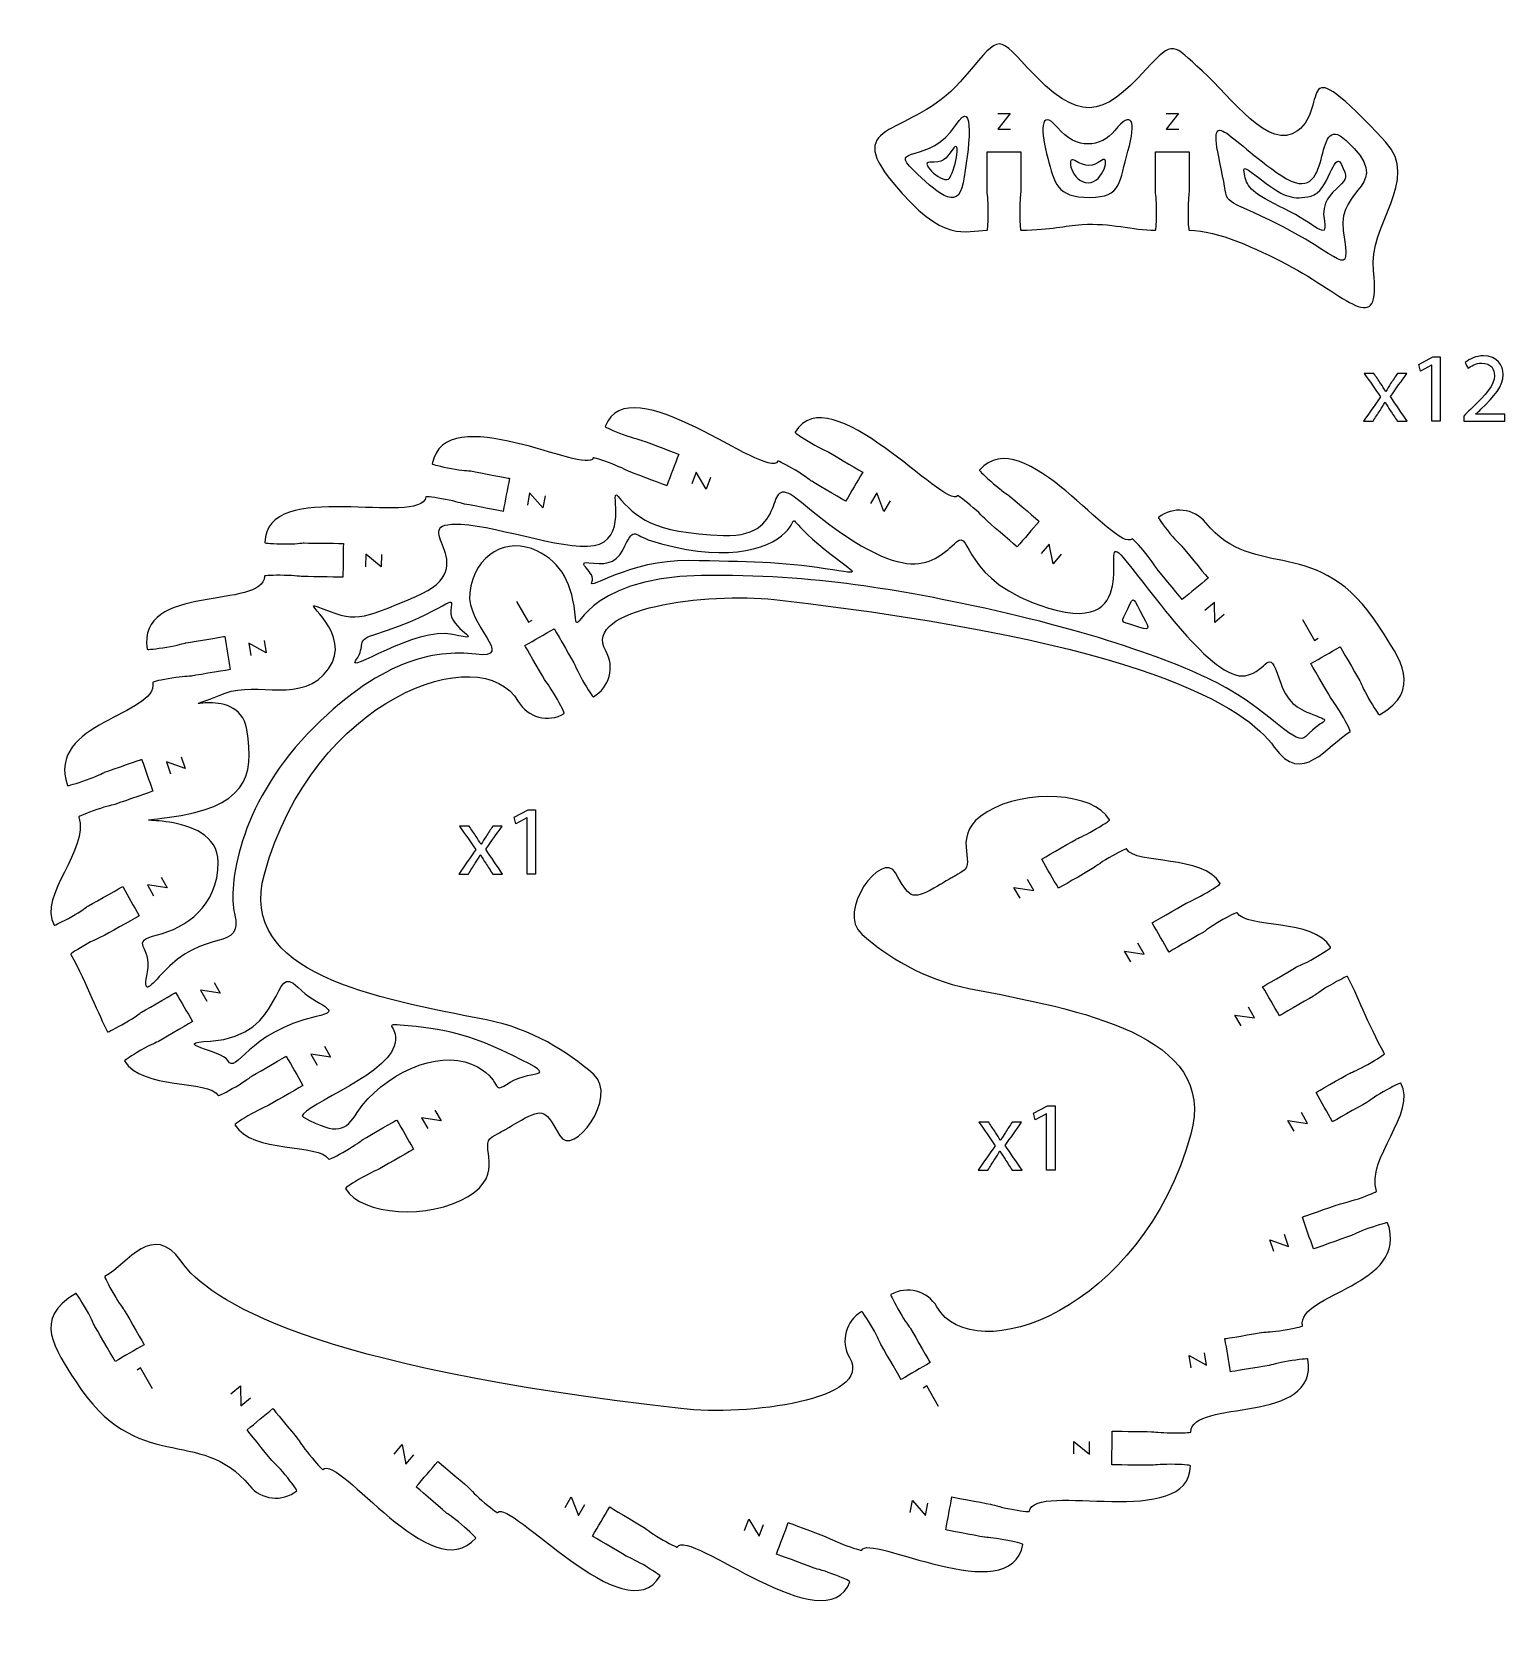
# Model space of a CAD drawing. Extents: x 0 to 1000, y 0 to 600.
# Drawn here: x 697.9 to 829.1, y 219.8 to 363.5 of the extents above; entities that cross this region are included whole.
import ezdxf

# ---------------------------------------------------------------- set-up
doc = ezdxf.new("R2010")
doc.units = 0
doc.header["$MEASUREMENT"] = 0
doc.layers.add('DEFAULT', color=7, linetype='CONTINUOUS')

msp = doc.modelspace()

# ---------------------------------------------------------------- linework, layer by layer
at = {"layer": 'DEFAULT', "color": 250}
for points in [[(783.96, 356.27), (785.07, 356.27), (783.96, 354.88), (785.08, 354.88)], [(798.96, 356.27), (800.06, 356.27), (798.96, 354.88), (800.08, 354.88)], [(758.37, 323.83), (757.98, 322.8), (757.07, 324.32), (756.68, 323.28)], [(743.61, 322.22), (743.4, 321.13), (742.24, 322.47), (742.04, 321.37)], [(774.37, 321.76), (773.8, 320.81), (773.17, 322.47), (772.6, 321.51)], [(789.61, 317), (788.89, 316.16), (788.55, 317.91), (787.82, 317.06)], [(729.03, 316.99), (729.01, 315.88), (727.64, 317), (727.62, 315.88)], [(741.07, 312.78), (742.14, 310.94), (742.45, 311.12)], [(804.14, 311.64), (803.29, 310.93), (803.26, 312.71), (802.4, 312)], [(811.12, 311.18), (812.18, 309.33), (812.5, 309.52)], [(718.57, 309.31), (718.75, 308.22), (717.2, 309.08), (717.38, 307.98)], [(711.18, 298.96), (711.55, 297.92), (709.87, 298.5), (710.24, 297.45)], [(709.39, 288.24), (709.94, 287.28), (708.18, 287.56), (708.73, 286.58)], [(785.95, 286.35), (785.4, 287.31), (787.16, 287.05), (786.6, 288.01)], [(795.81, 280.67), (795.25, 281.63), (797.01, 281.37), (796.45, 282.34)], [(714.11, 278.84), (714.67, 277.89), (712.91, 278.15), (713.47, 277.18)], [(805.64, 274.99), (805.09, 275.94), (806.85, 275.68), (806.29, 276.65)], [(723.95, 273.16), (724.5, 272.2), (722.75, 272.46), (723.31, 271.49)], [(733.8, 267.48), (734.36, 266.52), (732.6, 266.79), (733.16, 265.82)], [(810.36, 265.59), (809.82, 266.55), (811.57, 266.27), (811.02, 267.25)], [(808.57, 254.87), (808.21, 255.91), (809.88, 255.33), (809.51, 256.38)], [(801.18, 244.52), (801, 245.61), (802.55, 244.75), (802.37, 245.85)], [(708.64, 242.65), (707.57, 244.5), (707.25, 244.31)], [(715.61, 242.19), (716.47, 242.9), (716.5, 241.12), (717.36, 241.83)], [(778.68, 241.05), (777.62, 242.89), (777.3, 242.71)], [(730.15, 236.83), (730.87, 237.67), (731.2, 235.92), (731.93, 236.77)], [(790.73, 236.84), (790.74, 237.95), (792.12, 236.83), (792.13, 237.95)], [(745.39, 232.07), (745.95, 233.02), (746.59, 231.36), (747.16, 232.32)], [(776.15, 231.61), (776.35, 232.7), (777.51, 231.36), (777.72, 232.46)], [(761.38, 230), (761.77, 231.03), (762.68, 229.51), (763.08, 230.55)]]:
    msp.add_lwpolyline(points, dxfattribs=at)
for points in [[(822.64, 333.85), (822.62, 333.85), (821.62, 333.32), (821.47, 333.91), (822.73, 334.58), (823.39, 334.58), (823.39, 328.85), (822.64, 328.85)], [(742.01, 293.51), (742, 293.51), (741, 292.98), (740.85, 293.57), (742.1, 294.24), (742.76, 294.24), (742.76, 288.51), (742.01, 288.51)], [(788.31, 267.13), (788.29, 267.13), (787.29, 266.6), (787.14, 267.19), (788.4, 267.86), (789.06, 267.86), (789.06, 262.13), (788.31, 262.13)]]:
    msp.add_lwpolyline(points, close=True, dxfattribs=at)
at = {"layer": 'DEFAULT', "color": 1}
for points, knots in [([(809.68, 342.85), (807.05, 344.22), (803.59, 345.87), (801.01, 345.87), (800.95, 345.88), (800.91, 346.66), (800.91, 347.62), (800.91, 348.59), (801.01, 349.2), (801.01, 349.37), (801.01, 350.24), (801.02, 352.87), (801.02, 352.87), (800.02, 352.87), (799.02, 352.87), (798.02, 352.87), (798.02, 352.87), (798.01, 350.25), (798.01, 349.37), (798.01, 349.2), (798.11, 348.59), (798.11, 347.62), (798.11, 346.66), (798.06, 345.87), (798.01, 345.87), (795.96, 345.88), (794.02, 346.55), (791.47, 346.38), (789.79, 346.27), (788.89, 345.93), (786.01, 345.87), (785.96, 345.88), (785.91, 346.66), (785.91, 347.62), (785.91, 348.59), (786.01, 349.19), (786.01, 349.37), (786.02, 350.24), (786.02, 352.87), (786.02, 352.87), (785.02, 352.87), (784.02, 352.87), (783.02, 352.87), (783.02, 352.87), (783.01, 350.25), (783.01, 349.37), (783.01, 349.2), (783.11, 348.59), (783.11, 347.62), (783.11, 346.65), (783.07, 345.87), (783.01, 345.87), (781.01, 345.87), (779.18, 344.55), (774.6, 350.12), (770.01, 355.69), (776.25, 354.13), (780.61, 359.1), (784.17, 363.15), (783.68, 363.51), (786.59, 360.38), (791.25, 355.35), (793.2, 355.89), (797.19, 360.22), (799.66, 362.9), (799.52, 362.46), (802.17, 360.08), (804.81, 357.72), (808.13, 352.81), (810.68, 354.73), (813.59, 356.93), (810.15, 362.65), (818.51, 353.75), (821.69, 350.36), (816.94, 346.32), (817.43, 342.25), (818.19, 336.04), (815.01, 340.07), (809.68, 342.85)], [1, 1, 1, 1, 2, 2, 2, 3, 3, 3, 4, 4, 4, 5, 5, 5, 13.504001, 13.504001, 13.504001, 14.504001, 14.504001, 14.504001, 15.504001, 15.504001, 15.504001, 16.504001, 16.504001, 16.504001, 17.504001, 17.504001, 17.504001, 18.504001, 18.504001, 18.504001, 19.504001, 19.504001, 19.504001, 20.504001, 20.504001, 20.504001, 21.504001, 21.504001, 21.504001, 30.008003, 30.008003, 30.008003, 31.008003, 31.008003, 31.008003, 32.008003, 32.008003, 32.008003, 33.008003, 33.008003, 33.008003, 34.008003, 34.008003, 34.008003, 35.008003, 35.008003, 35.008003, 36.008003, 36.008003, 36.008003, 37.008003, 37.008003, 37.008003, 38.008003, 38.008003, 38.008003, 39.008003, 39.008003, 39.008003, 40.008003, 40.008003, 40.008003, 41.008003, 41.008003, 41.008003, 42.008003, 42.008003, 42.008003, 42.008003]), ([(817.97, 302.69), (817.92, 302.67), (817.49, 303.32), (817, 304.16), (816.52, 305), (816.3, 305.58), (816.21, 305.73), (815.78, 306.48), (814.46, 308.76), (814.46, 308.76), (813.6, 308.26), (812.73, 307.76), (811.86, 307.26), (811.86, 307.26), (813.18, 304.98), (813.62, 304.23), (813.71, 304.07), (814.09, 303.6), (814.58, 302.76), (815.06, 301.92), (815.42, 301.22), (815.37, 301.2), (813.3, 300), (811.08, 296.27), (808.59, 299.82), (806.1, 303.36), (797.07, 309.22), (764.04, 312.96), (758.14, 313.63), (746.82, 312.21), (749.02, 308.4), (749.85, 306.96), (749.36, 305.13), (747.92, 304.3), (747.87, 304.27), (747.44, 304.93), (746.96, 305.76), (746.47, 306.6), (746.26, 307.18), (746.17, 307.33), (745.73, 308.09), (744.42, 310.36), (744.42, 310.36), (743.55, 309.86), (742.69, 309.36), (741.82, 308.86), (741.82, 308.86), (743.14, 306.59), (743.57, 305.83), (743.66, 305.68), (744.05, 305.2), (744.53, 304.36), (745.02, 303.52), (745.37, 302.83), (745.32, 302.8), (743.89, 301.97), (742.06, 302.46), (741.22, 303.89), (737.95, 309.55), (722.93, 304.24), (718.6, 288.51), (716.15, 279.6), (728.45, 277.46), (738.38, 275.51), (742.47, 274.71), (745.62, 272.67), (747.92, 270.68), (750.23, 268.69), (746.09, 263.12), (744.9, 265.23), (743.72, 267.35), (743.49, 267.73), (741.5, 266.58), (739.67, 265.52), (740.4, 265.94), (738.9, 265.08), (737.62, 264.33), (740.17, 261.83), (736.75, 259.77), (733.33, 257.72), (727.26, 258.03), (725.83, 260.49), (725.8, 260.54), (726.46, 260.97), (727.3, 261.46), (728.13, 261.94), (728.71, 262.15), (728.86, 262.24), (729.62, 262.68), (731.89, 264), (731.89, 264), (731.39, 264.86), (730.89, 265.73), (730.39, 266.59), (730.39, 266.59), (728.12, 265.28), (727.36, 264.84), (727.21, 264.75), (726.73, 264.36), (725.9, 263.88), (725.06, 263.39), (724.36, 263.04), (724.33, 263.09), (723.51, 264.54), (717.48, 263.57), (715.98, 266.17), (715.95, 266.22), (716.6, 266.65), (717.44, 267.13), (718.28, 267.61), (718.86, 267.83), (719.01, 267.92), (719.76, 268.36), (722.04, 269.67), (722.04, 269.67), (721.54, 270.54), (721.04, 271.4), (720.54, 272.27), (720.54, 272.27), (718.27, 270.96), (717.51, 270.52), (717.36, 270.43), (716.88, 270.04), (716.04, 269.56), (715.2, 269.07), (714.5, 268.72), (714.48, 268.77), (713.66, 270.21), (707.64, 269.26), (706.14, 271.86), (706.11, 271.9), (706.76, 272.33), (707.6, 272.82), (708.44, 273.3), (709.02, 273.52), (709.17, 273.6), (709.92, 274.05), (712.2, 275.36), (712.2, 275.36), (711.7, 276.22), (711.2, 277.09), (710.69, 277.95), (710.69, 277.95), (708.42, 276.64), (707.66, 276.2), (707.51, 276.12), (707.04, 275.73), (706.2, 275.24), (705.36, 274.76), (704.66, 274.41), (704.63, 274.45), (703.82, 275.9), (702.81, 278.73), (701.34, 281.34), (701.31, 281.39), (701.97, 281.81), (702.81, 282.29), (703.66, 282.76), (704.24, 282.97), (704.39, 283.06), (705.15, 283.49), (707.44, 284.78), (707.44, 284.78), (706.95, 285.65), (706.46, 286.52), (705.97, 287.39), (705.97, 287.39), (703.68, 286.1), (702.92, 285.68), (702.76, 285.59), (702.28, 285.2), (701.44, 284.73), (700.6, 284.26), (699.9, 283.91), (699.87, 283.96), (698.4, 286.57), (703.04, 290.74), (702.05, 293.58), (702.03, 293.63), (702.75, 293.93), (703.67, 294.25), (704.58, 294.57), (705.19, 294.68), (705.35, 294.74), (706.18, 295.03), (708.66, 295.89), (708.66, 295.89), (708.32, 296.84), (707.99, 297.78), (707.66, 298.73), (707.66, 298.73), (705.18, 297.85), (704.36, 297.57), (704.19, 297.51), (703.65, 297.21), (702.74, 296.89), (701.83, 296.57), (701.07, 296.35), (701.06, 296.4), (699.07, 302.07), (709.13, 302.62), (708.65, 305.58), (708.65, 305.64), (709.41, 305.81), (710.36, 305.97), (711.31, 306.12), (711.93, 306.12), (712.1, 306.15), (712.96, 306.29), (715.55, 306.72), (715.55, 306.72), (715.39, 307.71), (715.23, 308.69), (715.06, 309.68), (715.06, 309.68), (712.47, 309.25), (711.61, 309.11), (711.44, 309.08), (710.85, 308.89), (709.9, 308.73), (708.95, 308.57), (708.17, 308.49), (708.16, 308.54), (707.18, 314.46), (718.57, 312.04), (718.6, 315.05), (718.6, 315.1), (719.38, 315.14), (720.35, 315.12), (721.32, 315.11), (721.93, 315.01), (722.1, 315.01), (722.98, 315), (725.6, 314.96), (725.6, 314.96), (725.61, 315.97), (725.62, 316.97), (725.64, 317.97), (725.64, 317.97), (723.01, 317.99), (722.14, 318.01), (721.96, 318.01), (721.35, 317.91), (720.38, 317.92), (719.42, 317.93), (718.64, 317.99), (718.64, 318.04), (718.7, 323.85), (732.49, 319.37), (733, 322.12), (733.02, 322.17), (733.79, 322.07), (734.74, 321.89), (735.69, 321.71), (736.27, 321.5), (736.44, 321.47), (737.3, 321.31), (739.88, 320.82), (739.88, 320.82), (740.07, 321.8), (740.25, 322.79), (740.44, 323.77), (740.44, 323.77), (737.86, 324.25), (737, 324.42), (736.83, 324.45), (736.21, 324.46), (735.26, 324.64), (734.31, 324.82), (733.56, 325), (733.56, 325.06), (734.67, 330.96), (747.39, 324), (747.91, 325.58), (747.93, 325.63), (748.68, 325.39), (749.59, 325.05), (750.49, 324.71), (751.03, 324.4), (751.19, 324.34), (752.01, 324.03), (754.46, 323.11), (754.46, 323.11), (754.82, 324.04), (755.17, 324.98), (755.52, 325.91), (755.52, 325.91), (753.07, 326.84), (752.25, 327.15), (752.08, 327.21), (751.48, 327.33), (750.57, 327.67), (749.67, 328.01), (748.95, 328.33), (748.97, 328.38), (751.09, 334), (763.33, 323.54), (764.37, 325.29), (764.39, 325.34), (765.09, 324.98), (765.92, 324.49), (766.75, 324), (767.23, 323.6), (767.38, 323.51), (768.13, 323.06), (770.39, 321.72), (770.39, 321.72), (770.9, 322.58), (771.41, 323.45), (771.92, 324.31), (771.92, 324.31), (769.66, 325.64), (768.91, 326.09), (768.76, 326.18), (768.18, 326.4), (767.35, 326.9), (766.52, 327.39), (765.87, 327.83), (765.89, 327.87), (768.95, 333.04), (779.27, 320.93), (780.38, 322.21), (780.41, 322.26), (781.03, 321.78), (781.77, 321.15), (782.5, 320.52), (782.9, 320.05), (783.03, 319.94), (783.7, 319.36), (785.68, 317.66), (785.68, 317.66), (786.34, 318.41), (786.99, 319.17), (787.64, 319.93), (787.64, 319.93), (785.65, 321.64), (784.98, 322.21), (784.85, 322.32), (784.32, 322.64), (783.59, 323.28), (782.86, 323.9), (782.29, 324.45), (782.33, 324.49), (786.24, 329.04), (794.37, 317.07), (795.95, 318.37), (795.99, 318.41), (796.53, 317.83), (797.14, 317.08), (797.75, 316.33), (798.06, 315.8), (798.17, 315.67), (798.73, 314.99), (800.39, 312.96), (800.39, 312.96), (801.16, 313.59), (801.94, 314.23), (802.71, 314.86), (802.71, 314.86), (801.04, 316.89), (800.49, 317.57), (800.38, 317.7), (799.92, 318.11), (799.3, 318.86), (798.69, 319.61), (798.23, 320.24), (798.27, 320.27), (799.56, 321.31), (801.45, 321.1), (802.49, 319.81), (806.93, 314.4), (812.51, 319.04), (817.99, 310.49), (819.81, 307.66), (821.84, 304.94), (817.97, 302.69)], [1, 1, 1, 1, 2, 2, 2, 3, 3, 3, 4, 4, 4, 12.507608, 12.507608, 12.507608, 13.507608, 13.507608, 13.507608, 14.507608, 14.507608, 14.507608, 15.507608, 15.507608, 15.507608, 16.507608, 16.507608, 16.507608, 17.507608, 17.507608, 17.507608, 18.507608, 18.507608, 18.507608, 19.507608, 19.507608, 19.507608, 20.507608, 20.507608, 20.507608, 21.507608, 21.507608, 21.507608, 22.507608, 22.507608, 22.507608, 31.01156, 31.01156, 31.01156, 32.01156, 32.01156, 32.01156, 33.01156, 33.01156, 33.01156, 34.01156, 34.01156, 34.01156, 35.01156, 35.01156, 35.01156, 36.01156, 36.01156, 36.01156, 37.01156, 37.01156, 37.01156, 38.01156, 38.01156, 38.01156, 39.01156, 39.01156, 39.01156, 40.01156, 40.01156, 40.01156, 41.01156, 41.01156, 41.01156, 42.01156, 42.01156, 42.01156, 43.01156, 43.01156, 43.01156, 44.01156, 44.01156, 44.01156, 45.01156, 45.01156, 45.01156, 46.01156, 46.01156, 46.01156, 54.510507, 54.510507, 54.510507, 55.510507, 55.510507, 55.510507, 56.510507, 56.510507, 56.510507, 57.510507, 57.510507, 57.510507, 58.510507, 58.510507, 58.510507, 59.510507, 59.510507, 59.510507, 60.510507, 60.510507, 60.510507, 61.510507, 61.510507, 61.510507, 70.018116, 70.018116, 70.018116, 71.018116, 71.018116, 71.018116, 72.018116, 72.018116, 72.018116, 73.018116, 73.018116, 73.018116, 74.018116, 74.018116, 74.018116, 75.018116, 75.018116, 75.018116, 76.018116, 76.018116, 76.018116, 77.018116, 77.018116, 77.018116, 85.522068, 85.522068, 85.522068, 86.522068, 86.522068, 86.522068, 87.522068, 87.522068, 87.522068, 88.522068, 88.522068, 88.522068, 89.522068, 89.522068, 89.522068, 90.522068, 90.522068, 90.522068, 91.522068, 91.522068, 91.522068, 92.522068, 92.522068, 92.522068, 101.024832, 101.024832, 101.024832, 102.024832, 102.024832, 102.024832, 103.024832, 103.024832, 103.024832, 104.024832, 104.024832, 104.024832, 105.024832, 105.024832, 105.024832, 106.024832, 106.024832, 106.024832, 107.024832, 107.024832, 107.024832, 108.024832, 108.024832, 108.024832, 116.535608, 116.535608, 116.535608, 117.535608, 117.535608, 117.535608, 118.535608, 118.535608, 118.535608, 119.535608, 119.535608, 119.535608, 120.535608, 120.535608, 120.535608, 121.535608, 121.535608, 121.535608, 122.535608, 122.535608, 122.535608, 123.535608, 123.535608, 123.535608, 132.039971, 132.039971, 132.039971, 133.039971, 133.039971, 133.039971, 134.039971, 134.039971, 134.039971, 135.039971, 135.039971, 135.039971, 136.039971, 136.039971, 136.039971, 137.039971, 137.039971, 137.039971, 138.039971, 138.039971, 138.039971, 139.039971, 139.039971, 139.039971, 147.550559, 147.550559, 147.550559, 148.550559, 148.550559, 148.550559, 149.550559, 149.550559, 149.550559, 150.550559, 150.550559, 150.550559, 151.550559, 151.550559, 151.550559, 152.550559, 152.550559, 152.550559, 153.550559, 153.550559, 153.550559, 154.550559, 154.550559, 154.550559, 163.056703, 163.056703, 163.056703, 164.056703, 164.056703, 164.056703, 165.056703, 165.056703, 165.056703, 166.056703, 166.056703, 166.056703, 167.056703, 167.056703, 167.056703, 168.056703, 168.056703, 168.056703, 169.056703, 169.056703, 169.056703, 170.056703, 170.056703, 170.056703, 178.563266, 178.563266, 178.563266, 179.563266, 179.563266, 179.563266, 180.563266, 180.563266, 180.563266, 181.563266, 181.563266, 181.563266, 182.563266, 182.563266, 182.563266, 183.563266, 183.563266, 183.563266, 184.563266, 184.563266, 184.563266, 185.563266, 185.563266, 185.563266, 194.073142, 194.073142, 194.073142, 195.073142, 195.073142, 195.073142, 196.073142, 196.073142, 196.073142, 197.073142, 197.073142, 197.073142, 198.073142, 198.073142, 198.073142, 199.073142, 199.073142, 199.073142, 200.073142, 200.073142, 200.073142, 201.073142, 201.073142, 201.073142, 209.575736, 209.575736, 209.575736, 210.575736, 210.575736, 210.575736, 211.575736, 211.575736, 211.575736, 212.575736, 212.575736, 212.575736, 213.575736, 213.575736, 213.575736, 214.575736, 214.575736, 214.575736, 215.575736, 215.575736, 215.575736, 216.575736, 216.575736, 216.575736, 225.073795, 225.073795, 225.073795, 226.073795, 226.073795, 226.073795, 227.073795, 227.073795, 227.073795, 228.073795, 228.073795, 228.073795, 229.073795, 229.073795, 229.073795, 230.073795, 230.073795, 230.073795, 231.073795, 231.073795, 231.073795, 231.073795]), ([(701.79, 251.14), (701.84, 251.16), (702.27, 250.51), (702.75, 249.67), (703.23, 248.83), (703.45, 248.25), (703.54, 248.11), (703.98, 247.35), (705.29, 245.08), (705.29, 245.08), (706.16, 245.57), (707.02, 246.07), (707.89, 246.57), (707.89, 246.57), (706.58, 248.85), (706.14, 249.6), (706.05, 249.76), (705.66, 250.23), (705.17, 251.07), (704.69, 251.91), (704.34, 252.61), (704.39, 252.64), (706.46, 253.83), (708.68, 257.56), (711.17, 254.01), (713.66, 250.47), (722.68, 244.61), (755.72, 240.87), (761.61, 240.2), (772.94, 241.62), (770.74, 245.43), (769.91, 246.87), (770.4, 248.7), (771.84, 249.53), (771.88, 249.56), (772.31, 248.9), (772.8, 248.07), (773.28, 247.23), (773.5, 246.65), (773.59, 246.5), (774.02, 245.75), (775.34, 243.47), (775.34, 243.47), (776.2, 243.97), (777.07, 244.47), (777.94, 244.97), (777.94, 244.97), (776.62, 247.24), (776.18, 248), (776.1, 248.15), (775.71, 248.63), (775.22, 249.47), (774.74, 250.31), (774.38, 251.01), (774.43, 251.03), (775.87, 251.86), (777.7, 251.37), (778.53, 249.94), (781.8, 244.28), (796.82, 249.59), (801.16, 265.32), (803.61, 274.24), (791.31, 276.37), (781.38, 278.32), (777.29, 279.12), (774.14, 281.16), (771.83, 283.15), (769.53, 285.14), (773.67, 290.71), (774.85, 288.6), (776.03, 286.48), (776.27, 286.1), (778.26, 287.25), (780.08, 288.31), (779.36, 287.89), (780.85, 288.75), (782.14, 289.5), (779.58, 292.01), (783.01, 294.06), (786.43, 296.12), (792.5, 295.8), (793.92, 293.34), (793.95, 293.29), (793.3, 292.86), (792.46, 292.38), (791.62, 291.89), (791.04, 291.68), (790.9, 291.59), (790.14, 291.15), (787.87, 289.84), (787.87, 289.84), (788.37, 288.97), (788.87, 288.1), (789.37, 287.24), (789.37, 287.24), (791.64, 288.55), (792.4, 288.99), (792.55, 289.08), (793.02, 289.47), (793.86, 289.95), (794.7, 290.44), (795.4, 290.79), (795.43, 290.74), (796.24, 289.3), (802.28, 290.26), (803.78, 287.66), (803.8, 287.61), (803.15, 287.18), (802.31, 286.7), (801.48, 286.22), (800.9, 286), (800.75, 285.91), (799.99, 285.47), (797.72, 284.16), (797.72, 284.16), (798.22, 283.29), (798.72, 282.43), (799.22, 281.56), (799.22, 281.56), (801.49, 282.88), (802.25, 283.31), (802.4, 283.4), (802.88, 283.79), (803.71, 284.28), (804.55, 284.76), (805.25, 285.11), (805.28, 285.06), (806.09, 283.62), (812.12, 284.57), (813.62, 281.98), (813.65, 281.93), (812.99, 281.5), (812.15, 281.01), (811.32, 280.53), (810.74, 280.31), (810.59, 280.23), (809.83, 279.78), (807.56, 278.47), (807.56, 278.47), (808.06, 277.61), (808.56, 276.74), (809.06, 275.88), (809.06, 275.88), (811.33, 277.19), (812.09, 277.63), (812.24, 277.71), (812.72, 278.11), (813.56, 278.59), (814.39, 279.07), (815.09, 279.43), (815.12, 279.38), (815.93, 277.93), (816.95, 275.1), (818.42, 272.49), (818.44, 272.44), (817.78, 272.02), (816.94, 271.54), (816.1, 271.07), (815.52, 270.86), (815.36, 270.77), (814.6, 270.34), (812.32, 269.05), (812.32, 269.05), (812.81, 268.18), (813.3, 267.31), (813.79, 266.44), (813.79, 266.44), (816.07, 267.73), (816.84, 268.15), (816.99, 268.24), (817.47, 268.63), (818.31, 269.1), (819.16, 269.58), (819.86, 269.92), (819.89, 269.87), (821.36, 267.26), (816.71, 263.09), (817.71, 260.26), (817.73, 260.2), (817, 259.9), (816.09, 259.58), (815.17, 259.26), (814.57, 259.15), (814.41, 259.09), (813.58, 258.81), (811.1, 257.94), (811.1, 257.94), (811.43, 256.99), (811.76, 256.05), (812.09, 255.1), (812.09, 255.1), (814.57, 255.98), (815.4, 256.27), (815.56, 256.32), (816.1, 256.62), (817.02, 256.94), (817.93, 257.26), (818.68, 257.48), (818.7, 257.43), (820.69, 251.76), (810.62, 251.21), (811.11, 248.25), (811.11, 248.19), (810.35, 248.02), (809.4, 247.87), (808.45, 247.71), (807.83, 247.71), (807.66, 247.68), (806.8, 247.54), (804.2, 247.11), (804.2, 247.11), (804.37, 246.12), (804.53, 245.14), (804.69, 244.15), (804.69, 244.15), (807.28, 244.58), (808.15, 244.72), (808.32, 244.75), (808.9, 244.94), (809.85, 245.1), (810.81, 245.26), (811.59, 245.34), (811.6, 245.29), (812.57, 239.37), (801.19, 241.79), (801.16, 238.79), (801.16, 238.73), (800.37, 238.69), (799.41, 238.71), (798.44, 238.72), (797.83, 238.82), (797.66, 238.82), (796.78, 238.83), (794.16, 238.87), (794.16, 238.87), (794.14, 237.87), (794.13, 236.86), (794.12, 235.86), (794.12, 235.86), (796.75, 235.84), (797.62, 235.83), (797.8, 235.83), (798.41, 235.92), (799.37, 235.91), (800.34, 235.9), (801.12, 235.84), (801.12, 235.79), (801.06, 229.98), (787.27, 234.46), (786.75, 231.72), (786.74, 231.66), (785.96, 231.76), (785.02, 231.94), (784.06, 232.12), (783.48, 232.33), (783.31, 232.36), (782.45, 232.52), (779.87, 233.01), (779.87, 233.01), (779.69, 232.03), (779.5, 231.04), (779.32, 230.06), (779.32, 230.06), (781.9, 229.58), (782.76, 229.42), (782.93, 229.38), (783.55, 229.37), (784.5, 229.19), (785.44, 229.01), (786.2, 228.83), (786.2, 228.77), (785.09, 222.87), (772.37, 229.83), (771.84, 228.25), (771.82, 228.21), (771.07, 228.44), (770.17, 228.78), (769.26, 229.12), (768.73, 229.43), (768.57, 229.49), (767.75, 229.8), (765.29, 230.72), (765.29, 230.72), (764.94, 229.79), (764.59, 228.85), (764.23, 227.92), (764.23, 227.92), (766.69, 226.99), (767.51, 226.68), (767.67, 226.62), (768.28, 226.5), (769.18, 226.16), (770.09, 225.82), (770.8, 225.5), (770.78, 225.45), (768.67, 219.83), (756.43, 230.29), (755.39, 228.54), (755.36, 228.49), (754.67, 228.85), (753.83, 229.34), (753, 229.84), (752.53, 230.23), (752.38, 230.32), (751.63, 230.77), (749.37, 232.11), (749.37, 232.11), (748.86, 231.25), (748.35, 230.39), (747.84, 229.52), (747.84, 229.52), (750.1, 228.19), (750.85, 227.74), (751, 227.65), (751.57, 227.43), (752.4, 226.94), (753.24, 226.44), (753.89, 226), (753.86, 225.96), (750.8, 220.79), (740.48, 232.9), (739.38, 231.62), (739.34, 231.57), (738.72, 232.05), (737.99, 232.68), (737.26, 233.31), (736.86, 233.78), (736.73, 233.9), (736.06, 234.47), (734.07, 236.17), (734.07, 236.17), (733.42, 235.42), (732.77, 234.66), (732.12, 233.9), (732.12, 233.9), (734.11, 232.19), (734.77, 231.62), (734.9, 231.51), (735.43, 231.19), (736.17, 230.55), (736.9, 229.93), (737.46, 229.38), (737.43, 229.34), (733.52, 224.79), (725.39, 236.76), (723.8, 235.46), (723.76, 235.42), (723.23, 236), (722.62, 236.75), (722, 237.5), (721.7, 238.03), (721.59, 238.16), (721.03, 238.84), (719.36, 240.87), (719.36, 240.87), (718.59, 240.24), (717.82, 239.6), (717.05, 238.97), (717.05, 238.97), (718.71, 236.94), (719.26, 236.26), (719.38, 236.13), (719.84, 235.72), (720.45, 234.97), (721.07, 234.22), (721.53, 233.59), (721.48, 233.56), (720.19, 232.52), (718.31, 232.73), (717.27, 234.02), (712.83, 239.43), (707.25, 234.79), (701.76, 243.34), (699.95, 246.17), (697.91, 248.89), (701.79, 251.14)], [1, 1, 1, 1, 2, 2, 2, 3, 3, 3, 4, 4, 4, 12.507608, 12.507608, 12.507608, 13.507608, 13.507608, 13.507608, 14.507608, 14.507608, 14.507608, 15.507608, 15.507608, 15.507608, 16.507608, 16.507608, 16.507608, 17.507608, 17.507608, 17.507608, 18.507608, 18.507608, 18.507608, 19.507608, 19.507608, 19.507608, 20.507608, 20.507608, 20.507608, 21.507608, 21.507608, 21.507608, 22.507608, 22.507608, 22.507608, 31.01156, 31.01156, 31.01156, 32.01156, 32.01156, 32.01156, 33.01156, 33.01156, 33.01156, 34.01156, 34.01156, 34.01156, 35.01156, 35.01156, 35.01156, 36.01156, 36.01156, 36.01156, 37.01156, 37.01156, 37.01156, 38.01156, 38.01156, 38.01156, 39.01156, 39.01156, 39.01156, 40.01156, 40.01156, 40.01156, 41.01156, 41.01156, 41.01156, 42.01156, 42.01156, 42.01156, 43.01156, 43.01156, 43.01156, 44.01156, 44.01156, 44.01156, 45.01156, 45.01156, 45.01156, 46.01156, 46.01156, 46.01156, 54.510507, 54.510507, 54.510507, 55.510507, 55.510507, 55.510507, 56.510507, 56.510507, 56.510507, 57.510507, 57.510507, 57.510507, 58.510507, 58.510507, 58.510507, 59.510507, 59.510507, 59.510507, 60.510507, 60.510507, 60.510507, 61.510507, 61.510507, 61.510507, 70.018116, 70.018116, 70.018116, 71.018116, 71.018116, 71.018116, 72.018116, 72.018116, 72.018116, 73.018116, 73.018116, 73.018116, 74.018116, 74.018116, 74.018116, 75.018116, 75.018116, 75.018116, 76.018116, 76.018116, 76.018116, 77.018116, 77.018116, 77.018116, 85.522068, 85.522068, 85.522068, 86.522068, 86.522068, 86.522068, 87.522068, 87.522068, 87.522068, 88.522068, 88.522068, 88.522068, 89.522068, 89.522068, 89.522068, 90.522068, 90.522068, 90.522068, 91.522068, 91.522068, 91.522068, 92.522068, 92.522068, 92.522068, 101.024832, 101.024832, 101.024832, 102.024832, 102.024832, 102.024832, 103.024832, 103.024832, 103.024832, 104.024832, 104.024832, 104.024832, 105.024832, 105.024832, 105.024832, 106.024832, 106.024832, 106.024832, 107.024832, 107.024832, 107.024832, 108.024832, 108.024832, 108.024832, 116.535608, 116.535608, 116.535608, 117.535608, 117.535608, 117.535608, 118.535608, 118.535608, 118.535608, 119.535608, 119.535608, 119.535608, 120.535608, 120.535608, 120.535608, 121.535608, 121.535608, 121.535608, 122.535608, 122.535608, 122.535608, 123.535608, 123.535608, 123.535608, 132.039971, 132.039971, 132.039971, 133.039971, 133.039971, 133.039971, 134.039971, 134.039971, 134.039971, 135.039971, 135.039971, 135.039971, 136.039971, 136.039971, 136.039971, 137.039971, 137.039971, 137.039971, 138.039971, 138.039971, 138.039971, 139.039971, 139.039971, 139.039971, 147.550559, 147.550559, 147.550559, 148.550559, 148.550559, 148.550559, 149.550559, 149.550559, 149.550559, 150.550559, 150.550559, 150.550559, 151.550559, 151.550559, 151.550559, 152.550559, 152.550559, 152.550559, 153.550559, 153.550559, 153.550559, 154.550559, 154.550559, 154.550559, 163.056703, 163.056703, 163.056703, 164.056703, 164.056703, 164.056703, 165.056703, 165.056703, 165.056703, 166.056703, 166.056703, 166.056703, 167.056703, 167.056703, 167.056703, 168.056703, 168.056703, 168.056703, 169.056703, 169.056703, 169.056703, 170.056703, 170.056703, 170.056703, 178.563266, 178.563266, 178.563266, 179.563266, 179.563266, 179.563266, 180.563266, 180.563266, 180.563266, 181.563266, 181.563266, 181.563266, 182.563266, 182.563266, 182.563266, 183.563266, 183.563266, 183.563266, 184.563266, 184.563266, 184.563266, 185.563266, 185.563266, 185.563266, 194.073142, 194.073142, 194.073142, 195.073142, 195.073142, 195.073142, 196.073142, 196.073142, 196.073142, 197.073142, 197.073142, 197.073142, 198.073142, 198.073142, 198.073142, 199.073142, 199.073142, 199.073142, 200.073142, 200.073142, 200.073142, 201.073142, 201.073142, 201.073142, 209.575736, 209.575736, 209.575736, 210.575736, 210.575736, 210.575736, 211.575736, 211.575736, 211.575736, 212.575736, 212.575736, 212.575736, 213.575736, 213.575736, 213.575736, 214.575736, 214.575736, 214.575736, 215.575736, 215.575736, 215.575736, 216.575736, 216.575736, 216.575736, 225.073795, 225.073795, 225.073795, 226.073795, 226.073795, 226.073795, 227.073795, 227.073795, 227.073795, 228.073795, 228.073795, 228.073795, 229.073795, 229.073795, 229.073795, 230.073795, 230.073795, 230.073795, 231.073795, 231.073795, 231.073795, 231.073795])]:
    msp.add_open_spline(points, degree=3, knots=knots, dxfattribs=at)
at = {"layer": 'DEFAULT', "color": 5}
for points, knots in [([(776.45, 351.22), (778.36, 349.42), (780.38, 347.36), (780.87, 350.1), (781.37, 352.84), (782.03, 358.07), (780.19, 355.2), (777.97, 351.75), (774.1, 353.43), (776.45, 351.22)], [0, 0, 0, 0, 1, 1, 1, 2, 2, 2, 3, 3, 3, 3]), ([(789.28, 355.02), (790.98, 352.98), (793.16, 353.25), (794.38, 354.77), (795.89, 356.63), (796.35, 355.61), (795.55, 352.92), (794.76, 350.22), (795.07, 348.8), (792.14, 348.8), (789.15, 348.8), (789.03, 350.08), (788.41, 352.3), (787.78, 354.52), (787.66, 356.95), (789.28, 355.02)], [0, 0, 0, 0, 1, 1, 1, 2, 2, 2, 3, 3, 3, 4, 4, 4, 5, 5, 5, 5]), ([(815, 353.88), (811.84, 356.78), (814.12, 347.48), (809.26, 350.72), (804.3, 354.03), (802.46, 357.61), (803.87, 351.34), (804.67, 347.79), (803.46, 349.04), (808.27, 346.74), (814.87, 343.57), (815.43, 341.07), (814.74, 345.86), (814.18, 349.79), (819.46, 349.79), (815, 353.88)], [0, 0, 0, 0, 1, 1, 1, 2, 2, 2, 3, 3, 3, 4, 4, 4, 5, 5, 5, 5]), ([(812.03, 302.72), (810.57, 303.32), (809.78, 303.69), (809.03, 305.9), (808.01, 308.94), (808.14, 306.56), (806, 306.18), (803.13, 305.67), (797.62, 313.74), (795.13, 316.71), (792.64, 319.67), (797.44, 309.47), (788.48, 312.2), (780.66, 314.58), (781.64, 319.26), (780.29, 318.1), (778.21, 316.32), (776.13, 313.52), (766.46, 321.64), (762.58, 324.9), (765.99, 318.43), (759.51, 318.68), (753.04, 318.92), (751.75, 320.28), (750.13, 322.15), (749.3, 323.11), (750.95, 318.83), (748.47, 317.91), (746.09, 317.02), (739.64, 319.51), (736.11, 319.67), (730.8, 319.92), (738.65, 316), (732.1, 313.24), (726.95, 311.07), (726.81, 310.94), (723.26, 312.34), (721.81, 312.92), (726.54, 309.92), (724.32, 306.8), (722.01, 303.57), (717.98, 305.74), (715.1, 304.62), (709.04, 302.26), (716.28, 305.76), (717.03, 301.39), (717.78, 297.06), (716.88, 294.44), (709.94, 293.54), (704.42, 292.83), (714.48, 294.46), (714.48, 289.56), (714.48, 285.63), (711.55, 283.71), (709.06, 283.08), (706.43, 282.43), (708.65, 282.09), (708.18, 279.78), (707.76, 277.72), (708.28, 278.31), (709.44, 279.6), (713.3, 283.89), (716.76, 281.46), (715.94, 284.98), (715.36, 287.44), (716.27, 294.51), (722.45, 300.99), (728.72, 307.55), (733.74, 308.55), (737.44, 308.09), (741.13, 307.64), (736.56, 310.71), (736.9, 313.55), (737.31, 317.12), (740.33, 318.53), (742.87, 317.31), (745.11, 316.23), (746.07, 314.36), (746.32, 311.33), (746.48, 309.33), (746.73, 314.91), (757.52, 315.1), (767.69, 315.27), (775.89, 313.65), (781.76, 312.41), (792.93, 310.04), (800.9, 307.09), (804.67, 304.9), (808.45, 302.69), (810.57, 299.86), (811.42, 300.76), (813.07, 302.53), (813.88, 301.98), (812.03, 302.72)], [1, 1, 1, 1, 2, 2, 2, 3, 3, 3, 4, 4, 4, 5, 5, 5, 6, 6, 6, 7, 7, 7, 8, 8, 8, 9, 9, 9, 10, 10, 10, 11, 11, 11, 12, 12, 12, 13, 13, 13, 14, 14, 14, 15, 15, 15, 16, 16, 16, 17, 17, 17, 18, 18, 18, 19, 19, 19, 20, 20, 20, 21, 21, 21, 22, 22, 22, 23, 23, 23, 24, 24, 24, 25, 25, 25, 26, 26, 26, 27, 27, 27, 28, 28, 28, 29, 29, 29, 30, 30, 30, 31, 31, 31, 32, 32, 32, 32]), ([(723.2, 275.8), (725.88, 276.4), (723.2, 276.73), (721.58, 278.42), (719.21, 280.9), (720.63, 274.05), (713.79, 273.62), (710, 273.38), (714.8, 272.85), (715.35, 271.88), (716.1, 270.57), (717.1, 274.43), (723.2, 275.8)], [0, 0, 0, 0, 1, 1, 1, 2, 2, 2, 3, 3, 3, 4, 4, 4, 4]), ([(730.69, 275.05), (734.64, 274.79), (737.27, 273.97), (739.72, 272.82), (745.7, 269.99), (742.42, 271.24), (740.51, 269.95), (738.6, 268.66), (740.09, 270.24), (737.06, 271.57), (734.03, 272.9), (729.11, 270.65), (726.87, 267.25), (725.82, 265.66), (725.17, 265.17), (722.08, 266.83), (720.96, 267.4), (729.38, 270.43), (730.17, 273.16), (730.69, 274.95), (729.05, 275.16), (730.69, 275.05)], [0, 0, 0, 0, 1, 1, 1, 2, 2, 2, 3, 3, 3, 4, 4, 4, 5, 5, 5, 6, 6, 6, 7, 7, 7, 7])]:
    msp.add_open_spline(points, degree=3, knots=knots, dxfattribs=at)
at = {"layer": 'DEFAULT', "color": 3}
for points, knots in [([(777.89, 351.93), (779.03, 351.87), (779.35, 352.22), (779.88, 353.01), (780.75, 354.3), (780.23, 351.48), (779.68, 350.55), (779.2, 349.76), (776.89, 351.99), (777.89, 351.93)], [0, 0, 0, 0, 1, 1, 1, 2, 2, 2, 3, 3, 3, 3]), ([(790.83, 352.09), (791.8, 351.47), (792.42, 351.54), (793.2, 352.09), (794.02, 352.68), (793.39, 350.1), (792.02, 350.1), (790.52, 350.1), (789.99, 352.63), (790.83, 352.09)], [0, 0, 0, 0, 1, 1, 1, 2, 2, 2, 3, 3, 3, 3]), ([(807.89, 350.04), (805.76, 351.63), (805.78, 351.72), (805.96, 350.72), (806.15, 349.72), (806.71, 349.12), (809.51, 347.77), (812.31, 346.42), (813.37, 344.87), (813.06, 346.67), (812.75, 348.48), (813.68, 349.1), (814.37, 349.79), (815.05, 350.47), (815.18, 350.53), (814.55, 351.78), (813.93, 353.02), (813.43, 349.29), (811.88, 348.91), (810.32, 348.54), (809.46, 348.87), (807.89, 350.04)], [0, 0, 0, 0, 1, 1, 1, 2, 2, 2, 3, 3, 3, 4, 4, 4, 5, 5, 5, 6, 6, 6, 7, 7, 7, 7]), ([(752.81, 318.3), (751.38, 318.78), (751.61, 319.52), (750.53, 317.37), (749.87, 316.05), (748.78, 316.1), (747.5, 316.24), (746.21, 316.39), (748.2, 315.35), (747.79, 314.52), (747.37, 313.69), (751.11, 316.51), (756.38, 316.43), (761.65, 316.35), (764.72, 316.32), (768.58, 315.71), (772.44, 315.1), (771.2, 315.18), (768, 317.88), (764.8, 320.58), (766.42, 320.39), (765.01, 318.93), (763.49, 317.36), (759.28, 316.16), (752.81, 318.3)], [0, 0, 0, 0, 1, 1, 1, 2, 2, 2, 3, 3, 3, 4, 4, 4, 5, 5, 5, 6, 6, 6, 7, 7, 7, 8, 8, 8, 8]), ([(728.36, 309.83), (726.62, 309.28), (727.75, 308.95), (726.75, 307.56), (725.75, 306.18), (732.06, 310.59), (735.38, 309.85), (738.7, 309.1), (734.95, 310.34), (735.21, 311.99), (735.5, 313.82), (735.21, 311.99), (728.36, 309.83)], [0, 0, 0, 0, 1, 1, 1, 2, 2, 2, 3, 3, 3, 4, 4, 4, 4]), ([(796.91, 311.42), (795.99, 313.08), (796.16, 313.45), (795.54, 312.15), (794.91, 310.85), (794.79, 311.08), (796.16, 310.62), (797.53, 310.16), (797.56, 310.24), (796.91, 311.42)], [0, 0, 0, 0, 1, 1, 1, 2, 2, 2, 3, 3, 3, 3])]:
    msp.add_open_spline(points, degree=3, knots=knots, dxfattribs=at)
at = {"layer": 'DEFAULT', "color": 250}
for points, knots in [([(825.48, 328.85), (825.48, 329.01), (825.48, 329.16), (825.48, 329.32), (825.68, 329.52), (825.88, 329.72), (826.09, 329.91), (827.55, 331.31), (828.21, 332.05), (828.22, 332.91), (828.22, 333.49), (827.94, 334.03), (827.08, 334.03), (826.56, 334.03), (826.13, 333.77), (825.87, 333.55), (825.78, 333.73), (825.7, 333.91), (825.62, 334.09), (826.02, 334.43), (826.58, 334.68), (827.24, 334.68), (828.48, 334.68), (829, 333.83), (829, 333.01), (829, 331.95), (828.23, 331.1), (827.02, 329.93), (826.87, 329.79), (826.72, 329.65), (826.56, 329.51), (826.56, 329.5), (826.56, 329.5), (826.56, 329.49), (827.42, 329.49), (828.28, 329.49), (829.14, 329.49), (829.14, 329.28), (829.14, 329.06), (829.14, 328.85), (827.92, 328.85), (826.7, 328.85), (825.48, 328.85)], [10.372, 10.372, 10.372, 10.372, 11.722, 11.722, 11.722, 14.125726, 14.125726, 14.125726, 15.125726, 15.125726, 15.125726, 16.125726, 16.125726, 16.125726, 17.125726, 17.125726, 17.125726, 18.827286, 18.827286, 18.827286, 19.827286, 19.827286, 19.827286, 20.827286, 20.827286, 20.827286, 21.827286, 21.827286, 21.827286, 23.595788, 23.595788, 23.595788, 23.645788, 23.645788, 23.645788, 30.943788, 30.943788, 30.943788, 32.768788, 32.768788, 32.768788, 43.140788, 43.140788, 43.140788, 43.140788]), ([(817.48, 333.11), (817.68, 332.81), (817.89, 332.5), (818.09, 332.2), (818.25, 331.96), (818.38, 331.74), (818.52, 331.5), (818.53, 331.5), (818.54, 331.5), (818.55, 331.5), (818.69, 331.76), (818.83, 331.98), (818.97, 332.21), (819.17, 332.51), (819.37, 332.81), (819.57, 333.11), (819.85, 333.11), (820.13, 333.11), (820.41, 333.11), (819.92, 332.43), (819.44, 331.74), (818.95, 331.05), (819.45, 330.32), (819.95, 329.58), (820.45, 328.85), (820.16, 328.85), (819.86, 328.85), (819.57, 328.85), (819.36, 329.17), (819.15, 329.49), (818.94, 329.81), (818.78, 330.05), (818.63, 330.29), (818.48, 330.55), (818.48, 330.55), (818.47, 330.55), (818.47, 330.55), (818.33, 330.29), (818.18, 330.06), (818.02, 329.81), (817.81, 329.49), (817.61, 329.17), (817.4, 328.85), (817.11, 328.85), (816.83, 328.85), (816.54, 328.85), (817.05, 329.57), (817.56, 330.3), (818.06, 331.02), (817.58, 331.72), (817.1, 332.42), (816.62, 333.11), (816.9, 333.11), (817.19, 333.11), (817.48, 333.11)], [2.449, 2.449, 2.449, 2.449, 5.569196, 5.569196, 5.569196, 6.569196, 6.569196, 6.569196, 6.644196, 6.644196, 6.644196, 7.644196, 7.644196, 7.644196, 10.729196, 10.729196, 10.729196, 13.104196, 13.104196, 13.104196, 20.26146, 20.26146, 20.26146, 27.817915, 27.817915, 27.817915, 30.317915, 30.317915, 30.317915, 33.569192, 33.569192, 33.569192, 34.569192, 34.569192, 34.569192, 34.620192, 34.620192, 34.620192, 35.620192, 35.620192, 35.620192, 38.857888, 38.857888, 38.857888, 41.281888, 41.281888, 41.281888, 48.804343, 48.804343, 48.804343, 56.008201, 56.008201, 56.008201, 58.457201, 58.457201, 58.457201, 58.457201]), ([(736.86, 292.77), (737.06, 292.47), (737.26, 292.16), (737.46, 291.86), (737.62, 291.62), (737.76, 291.4), (737.9, 291.16), (737.91, 291.16), (737.91, 291.16), (737.92, 291.16), (738.06, 291.41), (738.2, 291.64), (738.35, 291.86), (738.55, 292.17), (738.75, 292.47), (738.95, 292.77), (739.23, 292.77), (739.5, 292.77), (739.78, 292.77), (739.3, 292.09), (738.81, 291.4), (738.33, 290.71), (738.83, 289.97), (739.33, 289.24), (739.83, 288.5), (739.53, 288.5), (739.24, 288.5), (738.95, 288.5), (738.74, 288.83), (738.53, 289.15), (738.32, 289.47), (738.15, 289.71), (738.01, 289.95), (737.86, 290.21), (737.86, 290.21), (737.85, 290.21), (737.84, 290.21), (737.7, 289.95), (737.55, 289.72), (737.39, 289.47), (737.19, 289.15), (736.98, 288.83), (736.78, 288.5), (736.49, 288.5), (736.21, 288.5), (735.92, 288.5), (736.43, 289.23), (736.93, 289.96), (737.44, 290.68), (736.96, 291.38), (736.47, 292.08), (735.99, 292.77), (736.28, 292.77), (736.57, 292.77), (736.86, 292.77)], [0, 0, 0, 0, 3.120196, 3.120196, 3.120196, 4.120196, 4.120196, 4.120196, 4.195196, 4.195196, 4.195196, 5.195196, 5.195196, 5.195196, 8.280196, 8.280196, 8.280196, 10.655196, 10.655196, 10.655196, 17.81246, 17.81246, 17.81246, 25.369742, 25.369742, 25.369742, 27.869742, 27.869742, 27.869742, 31.121856, 31.121856, 31.121856, 32.121856, 32.121856, 32.121856, 32.172856, 32.172856, 32.172856, 33.172856, 33.172856, 33.172856, 36.411394, 36.411394, 36.411394, 38.835394, 38.835394, 38.835394, 46.35867, 46.35867, 46.35867, 53.562528, 53.562528, 53.562528, 56.011528, 56.011528, 56.011528, 56.011528]), ([(783.15, 266.39), (783.35, 266.09), (783.55, 265.78), (783.76, 265.48), (783.92, 265.24), (784.05, 265.02), (784.19, 264.78), (784.2, 264.78), (784.21, 264.78), (784.22, 264.78), (784.36, 265.03), (784.5, 265.26), (784.64, 265.48), (784.84, 265.79), (785.04, 266.09), (785.24, 266.39), (785.52, 266.39), (785.8, 266.39), (786.08, 266.39), (785.59, 265.7), (785.11, 265.02), (784.62, 264.33), (785.12, 263.59), (785.62, 262.86), (786.12, 262.13), (785.83, 262.13), (785.53, 262.13), (785.24, 262.13), (785.03, 262.45), (784.82, 262.77), (784.61, 263.09), (784.44, 263.33), (784.3, 263.57), (784.15, 263.83), (784.15, 263.83), (784.14, 263.83), (784.14, 263.83), (783.99, 263.57), (783.85, 263.34), (783.69, 263.09), (783.48, 262.77), (783.27, 262.45), (783.07, 262.13), (782.78, 262.13), (782.5, 262.13), (782.21, 262.13), (782.72, 262.85), (783.22, 263.58), (783.73, 264.3), (783.25, 265), (782.77, 265.7), (782.28, 266.39), (782.57, 266.39), (782.86, 266.39), (783.15, 266.39)], [0, 0, 0, 0, 3.120196, 3.120196, 3.120196, 4.120196, 4.120196, 4.120196, 4.195196, 4.195196, 4.195196, 5.195196, 5.195196, 5.195196, 8.279362, 8.279362, 8.279362, 10.654362, 10.654362, 10.654362, 17.811626, 17.811626, 17.811626, 25.36808, 25.36808, 25.36808, 27.86808, 27.86808, 27.86808, 31.119357, 31.119357, 31.119357, 32.119357, 32.119357, 32.119357, 32.170357, 32.170357, 32.170357, 33.170357, 33.170357, 33.170357, 36.408053, 36.408053, 36.408053, 38.832053, 38.832053, 38.832053, 46.354508, 46.354508, 46.354508, 53.558367, 53.558367, 53.558367, 56.007367, 56.007367, 56.007367, 56.007367])]:
    msp.add_open_spline(points, degree=3, knots=knots, dxfattribs=at)

doc.saveas('drawing.dxf')
